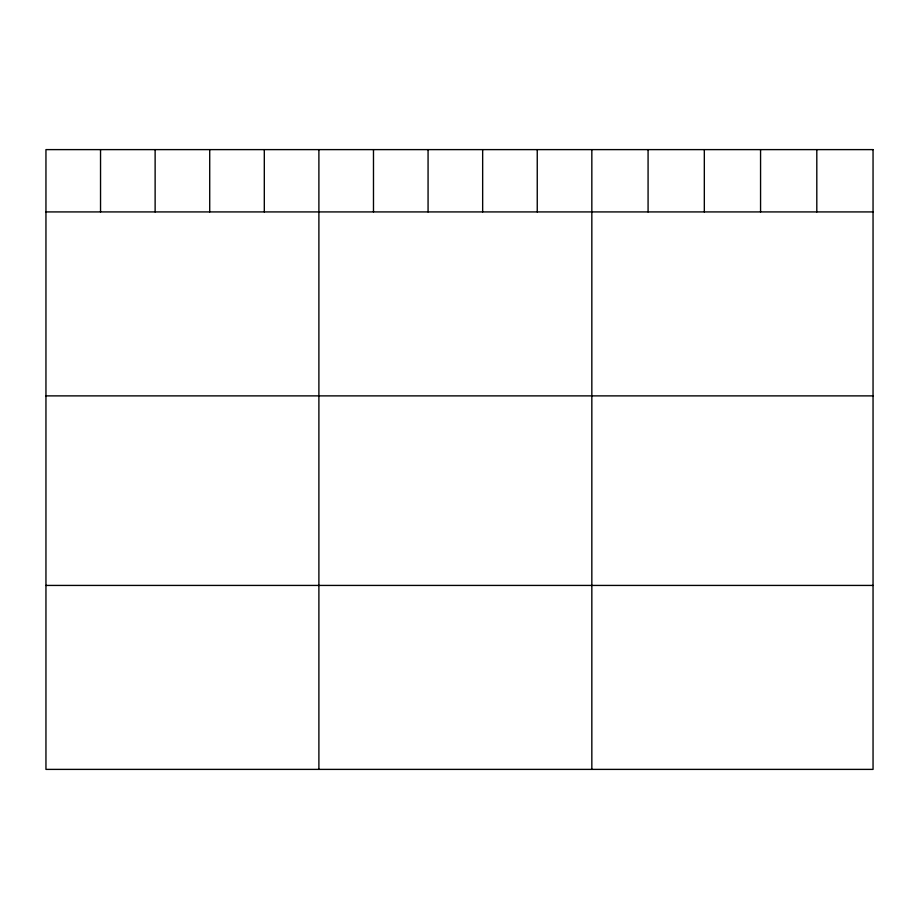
<?xml version="1.0" encoding="UTF-8"?>
<svg xmlns="http://www.w3.org/2000/svg" width="919" height="919" viewBox="0 0 919 919"><rect width="100%" height="100%" fill="white"/><g stroke="black" fill="none" stroke-linecap="round" stroke-linejoin="round"><path stroke-width="1.38" d="M45.95 211.921L873.05 211.921M45.95 395.882L873.05 395.882M45.95 585.426L873.05 585.426M816.807 149.613L816.807 211.921M760.564 149.613L760.564 211.921M704.322 149.613L704.322 211.921M648.079 149.613L648.079 211.921M591.836 149.613L591.836 769.387M537.247 149.613L537.247 211.921M482.659 149.613L482.659 211.921M428.07 149.613L428.07 211.921M373.482 149.613L373.482 211.921M318.893 149.613L318.893 769.387M264.304 149.613L264.304 211.921M209.716 149.613L209.716 211.921M155.127 149.613L155.127 211.921M100.539 149.613L100.539 211.921M873.05 149.613L45.95 149.613L45.95 769.387L873.05 769.387L873.05 149.613"/></g></svg>
